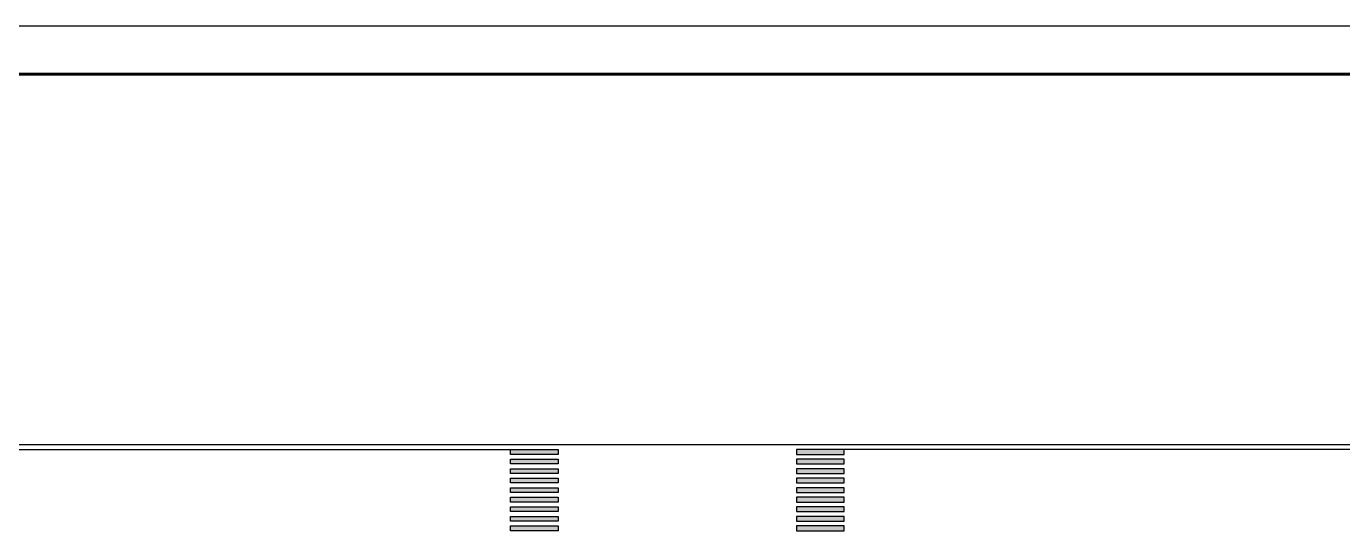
# Model space of a CAD drawing. Header units: millimetres. Extents: x -273369 to 399464, y -35443 to 194245.
# Drawn here: x 285497 to 299302, y 177996 to 183284 of the extents above; entities that cross this region are included whole.
import ezdxf

# ---------------------------------------------------------------- set-up
doc = ezdxf.new("R2010")
doc.units = ezdxf.units.MM
doc.linetypes.add('ACAD_ISO02W100', pattern=[15, 12, -3])

msp = doc.modelspace()

# ---------------------------------------------------------------- hatches: boundary and pattern name
h = msp.add_hatch(color=256)
h.set_gradient(color1=(255, 255, 255), rotation=208, tint=1)
h.paths.add_polyline_path([(290576.049, 178845.938), (290576.049, 178795.938), (291076.049, 178795.938), (291076.049, 178845.938)])
h = msp.add_hatch(color=256)
h.set_gradient(color1=(255, 255, 255), rotation=208, tint=1)
h.paths.add_polyline_path([(293576.049, 178845.938), (293576.049, 178795.938), (294076.049, 178795.938), (294076.049, 178845.938)])
h = msp.add_hatch(color=256)
h.set_gradient(color1=(255, 255, 255), rotation=208, tint=1)
h.paths.add_polyline_path([(291076.049, 178695.938), (291076.049, 178745.938), (290576.049, 178745.938), (290576.049, 178695.938)])
h.paths.add_polyline_path([(291076.049, 178595.938), (291076.049, 178645.938), (290576.049, 178645.938), (290576.049, 178595.938)])
h = msp.add_hatch(color=256)
h.set_gradient(color1=(255, 255, 255), rotation=208, tint=1)
h.paths.add_polyline_path([(294076.049, 178695.938), (294076.049, 178745.938), (293576.049, 178745.938), (293576.049, 178695.938)])
h.paths.add_polyline_path([(294076.049, 178595.938), (294076.049, 178645.938), (293576.049, 178645.938), (293576.049, 178595.938)])
h = msp.add_hatch(color=256)
h.set_gradient(color1=(255, 255, 255), rotation=208, tint=1)
h.paths.add_polyline_path([(290576.049, 178545.938), (290576.049, 178495.938), (291076.049, 178495.938), (291076.049, 178545.938)])
h = msp.add_hatch(color=256)
h.set_gradient(color1=(255, 255, 255), rotation=208, tint=1)
h.paths.add_polyline_path([(293576.049, 178545.938), (293576.049, 178495.938), (294076.049, 178495.938), (294076.049, 178545.938)])
h = msp.add_hatch(color=256)
h.set_gradient(color1=(255, 255, 255), rotation=208, tint=1)
h.paths.add_polyline_path([(291076.049, 178395.938), (291076.049, 178445.938), (290576.049, 178445.938), (290576.049, 178395.938)])
h.paths.add_polyline_path([(291076.049, 178295.938), (291076.049, 178345.938), (290576.049, 178345.938), (290576.049, 178295.938)])
h = msp.add_hatch(color=256)
h.set_gradient(color1=(255, 255, 255), rotation=208, tint=1)
h.paths.add_polyline_path([(294076.049, 178395.938), (294076.049, 178445.938), (293576.049, 178445.938), (293576.049, 178395.938)])
h.paths.add_polyline_path([(294076.049, 178295.938), (294076.049, 178345.938), (293576.049, 178345.938), (293576.049, 178295.938)])
h = msp.add_hatch(color=256)
h.set_gradient(color1=(255, 255, 255), rotation=208, tint=1)
h.paths.add_polyline_path([(290576.049, 178245.938), (290576.049, 178195.938), (291076.049, 178195.938), (291076.049, 178245.938)])
h = msp.add_hatch(color=256)
h.set_gradient(color1=(255, 255, 255), rotation=208, tint=1)
h.paths.add_polyline_path([(293576.049, 178245.938), (293576.049, 178195.938), (294076.049, 178195.938), (294076.049, 178245.938)])
h = msp.add_hatch(color=256)
h.set_gradient(color1=(255, 255, 255), rotation=208, tint=1)
h.paths.add_polyline_path([(291076.049, 178095.938), (291076.049, 178145.938), (290576.049, 178145.938), (290576.049, 178095.938)])
h.paths.add_polyline_path([(291076.049, 177995.938), (291076.049, 178045.938), (290576.049, 178045.938), (290576.049, 177995.938)])
h = msp.add_hatch(color=256)
h.set_gradient(color1=(255, 255, 255), rotation=208, tint=1)
h.paths.add_polyline_path([(294076.049, 178095.938), (294076.049, 178145.938), (293576.049, 178145.938), (293576.049, 178095.938)])
h.paths.add_polyline_path([(294076.049, 177995.938), (294076.049, 178045.938), (293576.049, 178045.938), (293576.049, 177995.938)])

# ---------------------------------------------------------------- linework, layer by layer
for p, q in [((314075.996, 183284.107), (229975.996, 183284.107)), ((308326.049, 178895.938), (276326.049, 178895.938)), ((290576.049, 178845.938), (291076.049, 178845.938)), ((290576.049, 178795.938), (290576.049, 178845.938)), ((291076.049, 178795.938), (290576.049, 178795.938)), ((291076.049, 178845.938), (291076.049, 178795.938)), ((294076.049, 178845.938), (293576.049, 178845.938)), ((293576.049, 178845.938), (293576.049, 178795.938)), ((293576.049, 178795.938), (294076.049, 178795.938)), ((294076.049, 178795.938), (294076.049, 178845.938)), ((290576.049, 178745.938), (291076.049, 178745.938)), ((290576.049, 178695.938), (290576.049, 178745.938)), ((291076.049, 178695.938), (290576.049, 178695.938)), ((290576.049, 178645.938), (291076.049, 178645.938)), ((290576.049, 178595.938), (290576.049, 178645.938)), ((291076.049, 178745.938), (291076.049, 178695.938)), ((291076.049, 178645.938), (291076.049, 178595.938)), ((294076.049, 178745.938), (293576.049, 178745.938)), ((293576.049, 178745.938), (293576.049, 178695.938)), ((293576.049, 178695.938), (294076.049, 178695.938)), ((294076.049, 178645.938), (293576.049, 178645.938)), ((293576.049, 178645.938), (293576.049, 178595.938)), ((294076.049, 178695.938), (294076.049, 178745.938)), ((294076.049, 178595.938), (294076.049, 178645.938)), ((291076.049, 178595.938), (290576.049, 178595.938)), ((290576.049, 178545.938), (291076.049, 178545.938)), ((290576.049, 178495.938), (290576.049, 178545.938)), ((291076.049, 178545.938), (291076.049, 178495.938)), ((293576.049, 178595.938), (294076.049, 178595.938)), ((294076.049, 178545.938), (293576.049, 178545.938)), ((293576.049, 178545.938), (293576.049, 178495.938)), ((294076.049, 178495.938), (294076.049, 178545.938)), ((291076.049, 178495.938), (290576.049, 178495.938)), ((290576.049, 178445.938), (291076.049, 178445.938)), ((290576.049, 178395.938), (290576.049, 178445.938)), ((291076.049, 178395.938), (290576.049, 178395.938)), ((291076.049, 178445.938), (291076.049, 178395.938)), ((293576.049, 178495.938), (294076.049, 178495.938)), ((294076.049, 178445.938), (293576.049, 178445.938)), ((293576.049, 178445.938), (293576.049, 178395.938)), ((293576.049, 178395.938), (294076.049, 178395.938)), ((294076.049, 178395.938), (294076.049, 178445.938)), ((290576.049, 178345.938), (291076.049, 178345.938)), ((290576.049, 178295.938), (290576.049, 178345.938)), ((291076.049, 178295.938), (290576.049, 178295.938)), ((290576.049, 178245.938), (291076.049, 178245.938)), ((290576.049, 178195.938), (290576.049, 178245.938)), ((291076.049, 178345.938), (291076.049, 178295.938)), ((291076.049, 178245.938), (291076.049, 178195.938)), ((294076.049, 178345.938), (293576.049, 178345.938)), ((293576.049, 178345.938), (293576.049, 178295.938)), ((293576.049, 178295.938), (294076.049, 178295.938)), ((294076.049, 178245.938), (293576.049, 178245.938)), ((293576.049, 178245.938), (293576.049, 178195.938)), ((294076.049, 178295.938), (294076.049, 178345.938)), ((294076.049, 178195.938), (294076.049, 178245.938)), ((291076.049, 178195.938), (290576.049, 178195.938)), ((290576.049, 178145.938), (291076.049, 178145.938)), ((290576.049, 178095.938), (290576.049, 178145.938)), ((291076.049, 178095.938), (290576.049, 178095.938)), ((291076.049, 178145.938), (291076.049, 178095.938)), ((293576.049, 178195.938), (294076.049, 178195.938)), ((294076.049, 178145.938), (293576.049, 178145.938)), ((293576.049, 178145.938), (293576.049, 178095.938)), ((293576.049, 178095.938), (294076.049, 178095.938)), ((294076.049, 178095.938), (294076.049, 178145.938)), ((290576.049, 178045.938), (291076.049, 178045.938)), ((290576.049, 177995.938), (290576.049, 178045.938)), ((291076.049, 177995.938), (290576.049, 177995.938)), ((291076.049, 178045.938), (291076.049, 177995.938)), ((294076.049, 178045.938), (293576.049, 178045.938)), ((293576.049, 178045.938), (293576.049, 177995.938)), ((293576.049, 177995.938), (294076.049, 177995.938)), ((294076.049, 177995.938), (294076.049, 178045.938))]:
    msp.add_line(p, q)
at = {"lineweight": 60}
msp.add_line((313575.996, 182784.107), (231975.996, 182784.107), dxfattribs=at)
at = {"linetype": 'ACAD_ISO02W100'}
for p, q in [((277576.049, 178845.938), (291076.049, 178845.938)), ((307076.049, 178845.938), (293576.049, 178845.938))]:
    msp.add_line(p, q, dxfattribs=at)

doc.saveas('drawing.dxf')
